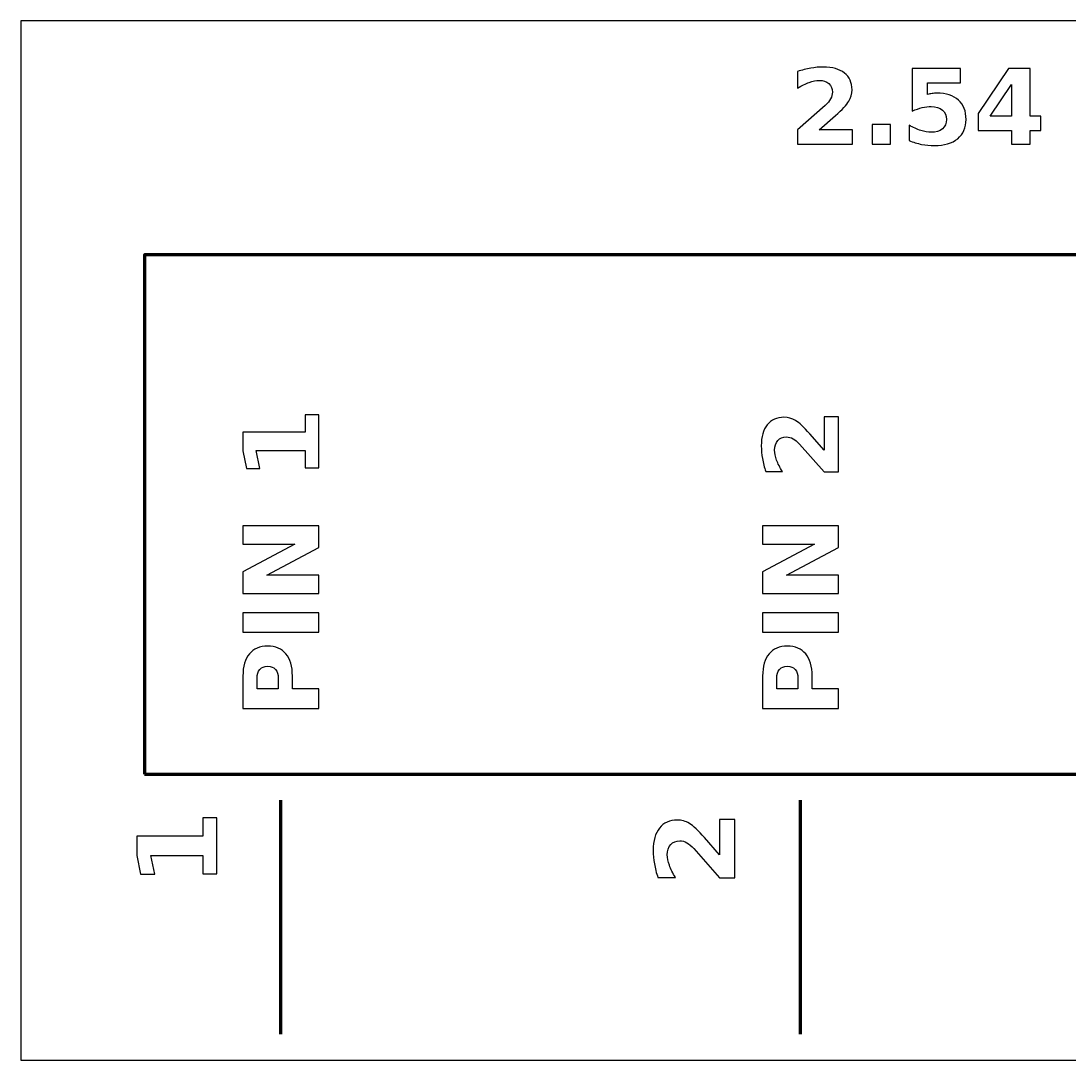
# Model space of a CAD drawing. Header units: centimetres. Extents: x -11 to -3, y -15.85 to -13.85.
# Drawn here: x -11 to -8.983, y -15.85 to -13.85 of the extents above; entities that cross this region are included whole.
import ezdxf

# ---------------------------------------------------------------- set-up
doc = ezdxf.new("R2010")
doc.units = ezdxf.units.CM
doc.header["$MEASUREMENT"] = 0
doc.layers.add('Layer 1', color=7, linetype='Continuous')

msp = doc.modelspace()

# ---------------------------------------------------------------- linework, layer by layer
at = {"layer": 'Layer 1', "color": 7}
msp.add_open_spline([(-11, -13.85), (-11, -13.85), (-3, -13.85), (-3, -13.85), (-3, -13.85), (-3, -13.85), (-3, -15.85), (-3, -15.85), (-3, -15.85), (-3, -15.85), (-11, -15.85), (-11, -15.85), (-11, -15.85), (-11, -15.85), (-11, -13.85), (-11, -13.85)], degree=3, knots=[0, 0, 0, 0, 0.25, 0.25, 0.25, 0.25, 0.5, 0.5, 0.5, 0.5, 0.75, 0.75, 0.75, 0.75, 1, 1, 1, 1], dxfattribs=at)
at = {"layer": 'Layer 1', "color": 250}
for points, knots in [([(-9.46412, -14.05948), (-9.46412, -14.05948), (-9.39995, -14.05948), (-9.39995, -14.05948), (-9.39995, -14.05948), (-9.39995, -14.05948), (-9.39995, -14.08711), (-9.39995, -14.08711), (-9.39995, -14.08711), (-9.39995, -14.08711), (-9.50592, -14.08711), (-9.50592, -14.08711), (-9.50592, -14.08711), (-9.50592, -14.08711), (-9.50592, -14.05948), (-9.50592, -14.05948), (-9.50592, -14.05948), (-9.50592, -14.05948), (-9.45268, -14.01251), (-9.45268, -14.01251), (-9.45268, -14.01251), (-9.44792, -14.00821), (-9.44442, -14.00401), (-9.44215, -13.99991), (-9.44215, -13.99991), (-9.43985, -13.99581), (-9.43872, -13.99154), (-9.43872, -13.98711), (-9.43872, -13.98711), (-9.43872, -13.98028), (-9.44102, -13.97478), (-9.44562, -13.97061), (-9.44562, -13.97061), (-9.45018, -13.96644), (-9.45628, -13.96438), (-9.46392, -13.96438), (-9.46392, -13.96438), (-9.46978, -13.96438), (-9.47618, -13.96564), (-9.48315, -13.96814), (-9.48315, -13.96814), (-9.49012, -13.97064), (-9.49758, -13.97438), (-9.50552, -13.97931), (-9.50552, -13.97931), (-9.50552, -13.97931), (-9.50552, -13.94728), (-9.50552, -13.94728), (-9.50552, -13.94728), (-9.49705, -13.94448), (-9.48868, -13.94234), (-9.48042, -13.94088), (-9.48042, -13.94088), (-9.47215, -13.93941), (-9.46405, -13.93868), (-9.45608, -13.93868), (-9.45608, -13.93868), (-9.43865, -13.93868), (-9.42508, -13.94251), (-9.41542, -13.95021), (-9.41542, -13.95021), (-9.40575, -13.95788), (-9.40092, -13.96858), (-9.40092, -13.98234), (-9.40092, -13.98234), (-9.40092, -13.99028), (-9.40298, -13.99768), (-9.40708, -14.00454), (-9.40708, -14.00454), (-9.41118, -14.01141), (-9.41982, -14.02061), (-9.43295, -14.03214), (-9.43295, -14.03214), (-9.43295, -14.03214), (-9.46412, -14.05948), (-9.46412, -14.05948)], [0, 0, 0, 0, 0.0526316, 0.0526316, 0.0526316, 0.0526316, 0.1052632, 0.1052632, 0.1052632, 0.1052632, 0.1578947, 0.1578947, 0.1578947, 0.1578947, 0.2105263, 0.2105263, 0.2105263, 0.2105263, 0.2631579, 0.2631579, 0.2631579, 0.2631579, 0.3157895, 0.3157895, 0.3157895, 0.3157895, 0.3684211, 0.3684211, 0.3684211, 0.3684211, 0.4210526, 0.4210526, 0.4210526, 0.4210526, 0.4736842, 0.4736842, 0.4736842, 0.4736842, 0.5263158, 0.5263158, 0.5263158, 0.5263158, 0.5789474, 0.5789474, 0.5789474, 0.5789474, 0.6315789, 0.6315789, 0.6315789, 0.6315789, 0.6842105, 0.6842105, 0.6842105, 0.6842105, 0.7368421, 0.7368421, 0.7368421, 0.7368421, 0.7894737, 0.7894737, 0.7894737, 0.7894737, 0.8421053, 0.8421053, 0.8421053, 0.8421053, 0.8947368, 0.8947368, 0.8947368, 0.8947368, 0.9473684, 0.9473684, 0.9473684, 0.9473684, 1, 1, 1, 1]), ([(-9.28541, -13.94131), (-9.28541, -13.94131), (-9.19194, -13.94131), (-9.19194, -13.94131), (-9.19194, -13.94131), (-9.19194, -13.94131), (-9.19194, -13.96894), (-9.19194, -13.96894), (-9.19194, -13.96894), (-9.19194, -13.96894), (-9.25544, -13.96894), (-9.25544, -13.96894), (-9.25544, -13.96894), (-9.25544, -13.96894), (-9.25544, -13.99151), (-9.25544, -13.99151), (-9.25544, -13.99151), (-9.25258, -13.99074), (-9.24971, -13.99014), (-9.24681, -13.98971), (-9.24681, -13.98971), (-9.24391, -13.98928), (-9.24088, -13.98908), (-9.23778, -13.98908), (-9.23778, -13.98908), (-9.21998, -13.98908), (-9.20614, -13.99351), (-9.19624, -14.00241), (-9.19624, -14.00241), (-9.18634, -14.01128), (-9.18141, -14.02368), (-9.18141, -14.03954), (-9.18141, -14.03954), (-9.18141, -14.05531), (-9.18681, -14.06764), (-9.19758, -14.07658), (-9.19758, -14.07658), (-9.20834, -14.08548), (-9.22331, -14.08994), (-9.24244, -14.08994), (-9.24244, -14.08994), (-9.25071, -14.08994), (-9.25891, -14.08914), (-9.26701, -14.08754), (-9.26701, -14.08754), (-9.27511, -14.08594), (-9.28318, -14.08354), (-9.29118, -14.08028), (-9.29118, -14.08028), (-9.29118, -14.08028), (-9.29118, -14.05068), (-9.29118, -14.05068), (-9.29118, -14.05068), (-9.28324, -14.05524), (-9.27571, -14.05864), (-9.26858, -14.06091), (-9.26858, -14.06091), (-9.26144, -14.06321), (-9.25471, -14.06434), (-9.24841, -14.06434), (-9.24841, -14.06434), (-9.23928, -14.06434), (-9.23211, -14.06211), (-9.22688, -14.05764), (-9.22688, -14.05764), (-9.22164, -14.05321), (-9.21901, -14.04718), (-9.21901, -14.03954), (-9.21901, -14.03954), (-9.21901, -14.03188), (-9.22164, -14.02584), (-9.22688, -14.02141), (-9.22688, -14.02141), (-9.23211, -14.01698), (-9.23928, -14.01478), (-9.24841, -14.01478), (-9.24841, -14.01478), (-9.25381, -14.01478), (-9.25958, -14.01548), (-9.26568, -14.01688), (-9.26568, -14.01688), (-9.27181, -14.01828), (-9.27838, -14.02044), (-9.28541, -14.02338), (-9.28541, -14.02338), (-9.28541, -14.02338), (-9.28541, -13.94131), (-9.28541, -13.94131)], [0, 0, 0, 0, 0.0454545, 0.0454545, 0.0454545, 0.0454545, 0.0909091, 0.0909091, 0.0909091, 0.0909091, 0.1363636, 0.1363636, 0.1363636, 0.1363636, 0.1818182, 0.1818182, 0.1818182, 0.1818182, 0.2272727, 0.2272727, 0.2272727, 0.2272727, 0.2727273, 0.2727273, 0.2727273, 0.2727273, 0.3181818, 0.3181818, 0.3181818, 0.3181818, 0.3636364, 0.3636364, 0.3636364, 0.3636364, 0.4090909, 0.4090909, 0.4090909, 0.4090909, 0.4545455, 0.4545455, 0.4545455, 0.4545455, 0.5, 0.5, 0.5, 0.5, 0.5454545, 0.5454545, 0.5454545, 0.5454545, 0.5909091, 0.5909091, 0.5909091, 0.5909091, 0.6363636, 0.6363636, 0.6363636, 0.6363636, 0.6818182, 0.6818182, 0.6818182, 0.6818182, 0.7272727, 0.7272727, 0.7272727, 0.7272727, 0.7727273, 0.7727273, 0.7727273, 0.7727273, 0.8181818, 0.8181818, 0.8181818, 0.8181818, 0.8636364, 0.8636364, 0.8636364, 0.8636364, 0.9090909, 0.9090909, 0.9090909, 0.9090909, 0.9545455, 0.9545455, 0.9545455, 0.9545455, 1, 1, 1, 1]), ([(-9.10004, -13.94131), (-9.10004, -13.94131), (-9.05824, -13.94131), (-9.05824, -13.94131), (-9.05824, -13.94131), (-9.05824, -13.94131), (-9.05824, -14.03331), (-9.05824, -14.03331), (-9.05824, -14.03331), (-9.05824, -14.03331), (-9.03744, -14.03331), (-9.03744, -14.03331), (-9.03744, -14.03331), (-9.03744, -14.03331), (-9.03744, -14.06054), (-9.03744, -14.06054), (-9.03744, -14.06054), (-9.03744, -14.06054), (-9.05824, -14.06054), (-9.05824, -14.06054), (-9.05824, -14.06054), (-9.05824, -14.06054), (-9.05824, -14.08711), (-9.05824, -14.08711), (-9.05824, -14.08711), (-9.05824, -14.08711), (-9.09377, -14.08711), (-9.09377, -14.08711), (-9.09377, -14.08711), (-9.09377, -14.08711), (-9.09377, -14.06054), (-9.09377, -14.06054), (-9.09377, -14.06054), (-9.09377, -14.06054), (-9.15844, -14.06054), (-9.15844, -14.06054), (-9.15844, -14.06054), (-9.15844, -14.06054), (-9.15844, -14.02831), (-9.15844, -14.02831), (-9.15844, -14.02831), (-9.15844, -14.02831), (-9.10004, -13.94131), (-9.10004, -13.94131)], [0, 0, 0, 0, 0.0909091, 0.0909091, 0.0909091, 0.0909091, 0.1818182, 0.1818182, 0.1818182, 0.1818182, 0.2727273, 0.2727273, 0.2727273, 0.2727273, 0.3636364, 0.3636364, 0.3636364, 0.3636364, 0.4545455, 0.4545455, 0.4545455, 0.4545455, 0.5454545, 0.5454545, 0.5454545, 0.5454545, 0.6363636, 0.6363636, 0.6363636, 0.6363636, 0.7272727, 0.7272727, 0.7272727, 0.7272727, 0.8181818, 0.8181818, 0.8181818, 0.8181818, 0.9090909, 0.9090909, 0.9090909, 0.9090909, 1, 1, 1, 1]), ([(-9.09377, -13.97228), (-9.09377, -13.97228), (-9.13501, -14.03331), (-9.13501, -14.03331), (-9.13501, -14.03331), (-9.13501, -14.03331), (-9.09377, -14.03331), (-9.09377, -14.03331), (-9.09377, -14.03331), (-9.09377, -14.03331), (-9.09377, -13.97228), (-9.09377, -13.97228)], [0, 0, 0, 0, 0.3333333, 0.3333333, 0.3333333, 0.3333333, 0.6666667, 0.6666667, 0.6666667, 0.6666667, 1, 1, 1, 1]), ([(-9.36218, -14.04931), (-9.36218, -14.04931), (-9.32701, -14.04931), (-9.32701, -14.04931), (-9.32701, -14.04931), (-9.32701, -14.04931), (-9.32701, -14.08711), (-9.32701, -14.08711), (-9.32701, -14.08711), (-9.32701, -14.08711), (-9.36218, -14.08711), (-9.36218, -14.08711), (-9.36218, -14.08711), (-9.36218, -14.08711), (-9.36218, -14.04931), (-9.36218, -14.04931)], [0, 0, 0, 0, 0.25, 0.25, 0.25, 0.25, 0.5, 0.5, 0.5, 0.5, 0.75, 0.75, 0.75, 0.75, 1, 1, 1, 1]), ([(-10.45307, -14.71027), (-10.45307, -14.71027), (-10.45307, -14.67707), (-10.45307, -14.67707), (-10.45307, -14.67707), (-10.45307, -14.67707), (-10.5473, -14.67707), (-10.5473, -14.67707), (-10.5473, -14.67707), (-10.5473, -14.67707), (-10.54027, -14.71113), (-10.54027, -14.71113), (-10.54027, -14.71113), (-10.54027, -14.71113), (-10.56587, -14.71113), (-10.56587, -14.71113), (-10.56587, -14.71113), (-10.56587, -14.71113), (-10.5729, -14.67727), (-10.5729, -14.67727), (-10.5729, -14.67727), (-10.5729, -14.67727), (-10.5729, -14.64153), (-10.5729, -14.64153), (-10.5729, -14.64153), (-10.5729, -14.64153), (-10.45307, -14.64153), (-10.45307, -14.64153), (-10.45307, -14.64153), (-10.45307, -14.64153), (-10.45307, -14.60833), (-10.45307, -14.60833), (-10.45307, -14.60833), (-10.45307, -14.60833), (-10.4271, -14.60833), (-10.4271, -14.60833), (-10.4271, -14.60833), (-10.4271, -14.60833), (-10.4271, -14.71027), (-10.4271, -14.71027), (-10.4271, -14.71027), (-10.4271, -14.71027), (-10.45307, -14.71027), (-10.45307, -14.71027)], [0, 0, 0, 0, 0.0909091, 0.0909091, 0.0909091, 0.0909091, 0.1818182, 0.1818182, 0.1818182, 0.1818182, 0.2727273, 0.2727273, 0.2727273, 0.2727273, 0.3636364, 0.3636364, 0.3636364, 0.3636364, 0.4545455, 0.4545455, 0.4545455, 0.4545455, 0.5454545, 0.5454545, 0.5454545, 0.5454545, 0.6363636, 0.6363636, 0.6363636, 0.6363636, 0.7272727, 0.7272727, 0.7272727, 0.7272727, 0.8181818, 0.8181818, 0.8181818, 0.8181818, 0.9090909, 0.9090909, 0.9090909, 0.9090909, 1, 1, 1, 1]), ([(-9.45473, -14.67607), (-9.45473, -14.67607), (-9.45473, -14.6119), (-9.45473, -14.6119), (-9.45473, -14.6119), (-9.45473, -14.6119), (-9.4271, -14.6119), (-9.4271, -14.6119), (-9.4271, -14.6119), (-9.4271, -14.6119), (-9.4271, -14.71787), (-9.4271, -14.71787), (-9.4271, -14.71787), (-9.4271, -14.71787), (-9.45473, -14.71787), (-9.45473, -14.71787), (-9.45473, -14.71787), (-9.45473, -14.71787), (-9.5017, -14.66463), (-9.5017, -14.66463), (-9.5017, -14.66463), (-9.506, -14.65987), (-9.5102, -14.65637), (-9.5143, -14.6541), (-9.5143, -14.6541), (-9.5184, -14.6518), (-9.52267, -14.65067), (-9.5271, -14.65067), (-9.5271, -14.65067), (-9.53393, -14.65067), (-9.53943, -14.65297), (-9.5436, -14.65757), (-9.5436, -14.65757), (-9.54777, -14.66213), (-9.54983, -14.66823), (-9.54983, -14.67587), (-9.54983, -14.67587), (-9.54983, -14.68173), (-9.54857, -14.68813), (-9.54607, -14.6951), (-9.54607, -14.6951), (-9.54357, -14.70207), (-9.53983, -14.70953), (-9.5349, -14.71747), (-9.5349, -14.71747), (-9.5349, -14.71747), (-9.56693, -14.71747), (-9.56693, -14.71747), (-9.56693, -14.71747), (-9.56973, -14.709), (-9.57187, -14.70063), (-9.57333, -14.69237), (-9.57333, -14.69237), (-9.5748, -14.6841), (-9.57553, -14.676), (-9.57553, -14.66803), (-9.57553, -14.66803), (-9.57553, -14.6506), (-9.5717, -14.63703), (-9.564, -14.62737), (-9.564, -14.62737), (-9.55633, -14.6177), (-9.54563, -14.61287), (-9.53187, -14.61287), (-9.53187, -14.61287), (-9.52393, -14.61287), (-9.51653, -14.61493), (-9.50967, -14.61903), (-9.50967, -14.61903), (-9.5028, -14.62313), (-9.4936, -14.63177), (-9.48207, -14.6449), (-9.48207, -14.6449), (-9.48207, -14.6449), (-9.45473, -14.67607), (-9.45473, -14.67607)], [0, 0, 0, 0, 0.0526316, 0.0526316, 0.0526316, 0.0526316, 0.1052632, 0.1052632, 0.1052632, 0.1052632, 0.1578947, 0.1578947, 0.1578947, 0.1578947, 0.2105263, 0.2105263, 0.2105263, 0.2105263, 0.2631579, 0.2631579, 0.2631579, 0.2631579, 0.3157895, 0.3157895, 0.3157895, 0.3157895, 0.3684211, 0.3684211, 0.3684211, 0.3684211, 0.4210526, 0.4210526, 0.4210526, 0.4210526, 0.4736842, 0.4736842, 0.4736842, 0.4736842, 0.5263158, 0.5263158, 0.5263158, 0.5263158, 0.5789474, 0.5789474, 0.5789474, 0.5789474, 0.6315789, 0.6315789, 0.6315789, 0.6315789, 0.6842105, 0.6842105, 0.6842105, 0.6842105, 0.7368421, 0.7368421, 0.7368421, 0.7368421, 0.7894737, 0.7894737, 0.7894737, 0.7894737, 0.8421053, 0.8421053, 0.8421053, 0.8421053, 0.8947368, 0.8947368, 0.8947368, 0.8947368, 0.9473684, 0.9473684, 0.9473684, 0.9473684, 1, 1, 1, 1]), ([(-10.5729, -14.95233), (-10.5729, -14.95233), (-10.5729, -14.91033), (-10.5729, -14.91033), (-10.5729, -14.91033), (-10.5729, -14.91033), (-10.4729, -14.8573), (-10.4729, -14.8573), (-10.4729, -14.8573), (-10.4729, -14.8573), (-10.5729, -14.8573), (-10.5729, -14.8573), (-10.5729, -14.8573), (-10.5729, -14.8573), (-10.5729, -14.82167), (-10.5729, -14.82167), (-10.5729, -14.82167), (-10.5729, -14.82167), (-10.4271, -14.82167), (-10.4271, -14.82167), (-10.4271, -14.82167), (-10.4271, -14.82167), (-10.4271, -14.86367), (-10.4271, -14.86367), (-10.4271, -14.86367), (-10.4271, -14.86367), (-10.5271, -14.9167), (-10.5271, -14.9167), (-10.5271, -14.9167), (-10.5271, -14.9167), (-10.4271, -14.9167), (-10.4271, -14.9167), (-10.4271, -14.9167), (-10.4271, -14.9167), (-10.4271, -14.95233), (-10.4271, -14.95233), (-10.4271, -14.95233), (-10.4271, -14.95233), (-10.5729, -14.95233), (-10.5729, -14.95233)], [0, 0, 0, 0, 0.1, 0.1, 0.1, 0.1, 0.2, 0.2, 0.2, 0.2, 0.3, 0.3, 0.3, 0.3, 0.4, 0.4, 0.4, 0.4, 0.5, 0.5, 0.5, 0.5, 0.6, 0.6, 0.6, 0.6, 0.7, 0.7, 0.7, 0.7, 0.8, 0.8, 0.8, 0.8, 0.9, 0.9, 0.9, 0.9, 1, 1, 1, 1]), ([(-9.5729, -14.95233), (-9.5729, -14.95233), (-9.5729, -14.91033), (-9.5729, -14.91033), (-9.5729, -14.91033), (-9.5729, -14.91033), (-9.4729, -14.8573), (-9.4729, -14.8573), (-9.4729, -14.8573), (-9.4729, -14.8573), (-9.5729, -14.8573), (-9.5729, -14.8573), (-9.5729, -14.8573), (-9.5729, -14.8573), (-9.5729, -14.82167), (-9.5729, -14.82167), (-9.5729, -14.82167), (-9.5729, -14.82167), (-9.4271, -14.82167), (-9.4271, -14.82167), (-9.4271, -14.82167), (-9.4271, -14.82167), (-9.4271, -14.86367), (-9.4271, -14.86367), (-9.4271, -14.86367), (-9.4271, -14.86367), (-9.5271, -14.9167), (-9.5271, -14.9167), (-9.5271, -14.9167), (-9.5271, -14.9167), (-9.4271, -14.9167), (-9.4271, -14.9167), (-9.4271, -14.9167), (-9.4271, -14.9167), (-9.4271, -14.95233), (-9.4271, -14.95233), (-9.4271, -14.95233), (-9.4271, -14.95233), (-9.5729, -14.95233), (-9.5729, -14.95233)], [0, 0, 0, 0, 0.1, 0.1, 0.1, 0.1, 0.2, 0.2, 0.2, 0.2, 0.3, 0.3, 0.3, 0.3, 0.4, 0.4, 0.4, 0.4, 0.5, 0.5, 0.5, 0.5, 0.6, 0.6, 0.6, 0.6, 0.7, 0.7, 0.7, 0.7, 0.8, 0.8, 0.8, 0.8, 0.9, 0.9, 0.9, 0.9, 1, 1, 1, 1]), ([(-10.5729, -15.02673), (-10.5729, -15.02673), (-10.5729, -14.98913), (-10.5729, -14.98913), (-10.5729, -14.98913), (-10.5729, -14.98913), (-10.4271, -14.98913), (-10.4271, -14.98913), (-10.4271, -14.98913), (-10.4271, -14.98913), (-10.4271, -15.02673), (-10.4271, -15.02673), (-10.4271, -15.02673), (-10.4271, -15.02673), (-10.5729, -15.02673), (-10.5729, -15.02673)], [0, 0, 0, 0, 0.25, 0.25, 0.25, 0.25, 0.5, 0.5, 0.5, 0.5, 0.75, 0.75, 0.75, 0.75, 1, 1, 1, 1]), ([(-9.5729, -15.02673), (-9.5729, -15.02673), (-9.5729, -14.98913), (-9.5729, -14.98913), (-9.5729, -14.98913), (-9.5729, -14.98913), (-9.4271, -14.98913), (-9.4271, -14.98913), (-9.4271, -14.98913), (-9.4271, -14.98913), (-9.4271, -15.02673), (-9.4271, -15.02673), (-9.4271, -15.02673), (-9.4271, -15.02673), (-9.5729, -15.02673), (-9.5729, -15.02673)], [0, 0, 0, 0, 0.25, 0.25, 0.25, 0.25, 0.5, 0.5, 0.5, 0.5, 0.75, 0.75, 0.75, 0.75, 1, 1, 1, 1]), ([(-10.5729, -15.1733), (-10.5729, -15.1733), (-10.5729, -15.1109), (-10.5729, -15.1109), (-10.5729, -15.1109), (-10.5729, -15.09234), (-10.56877, -15.0781), (-10.56053, -15.06817), (-10.56053, -15.06817), (-10.5523, -15.05824), (-10.54057, -15.05327), (-10.52533, -15.05327), (-10.52533, -15.05327), (-10.51007, -15.05327), (-10.4983, -15.05824), (-10.49007, -15.06817), (-10.49007, -15.06817), (-10.48183, -15.0781), (-10.4777, -15.09234), (-10.4777, -15.1109), (-10.4777, -15.1109), (-10.4777, -15.1109), (-10.4777, -15.1357), (-10.4777, -15.1357), (-10.4777, -15.1357), (-10.4777, -15.1357), (-10.4271, -15.1357), (-10.4271, -15.1357), (-10.4271, -15.1357), (-10.4271, -15.1357), (-10.4271, -15.1733), (-10.4271, -15.1733), (-10.4271, -15.1733), (-10.4271, -15.1733), (-10.5729, -15.1733), (-10.5729, -15.1733)], [0, 0, 0, 0, 0.1111111, 0.1111111, 0.1111111, 0.1111111, 0.2222222, 0.2222222, 0.2222222, 0.2222222, 0.3333333, 0.3333333, 0.3333333, 0.3333333, 0.4444444, 0.4444444, 0.4444444, 0.4444444, 0.5555556, 0.5555556, 0.5555556, 0.5555556, 0.6666667, 0.6666667, 0.6666667, 0.6666667, 0.7777778, 0.7777778, 0.7777778, 0.7777778, 0.8888889, 0.8888889, 0.8888889, 0.8888889, 1, 1, 1, 1]), ([(-9.5729, -15.1733), (-9.5729, -15.1733), (-9.5729, -15.1109), (-9.5729, -15.1109), (-9.5729, -15.1109), (-9.5729, -15.09234), (-9.56877, -15.0781), (-9.56053, -15.06817), (-9.56053, -15.06817), (-9.5523, -15.05824), (-9.54057, -15.05327), (-9.52533, -15.05327), (-9.52533, -15.05327), (-9.51007, -15.05327), (-9.4983, -15.05824), (-9.49007, -15.06817), (-9.49007, -15.06817), (-9.48183, -15.0781), (-9.4777, -15.09234), (-9.4777, -15.1109), (-9.4777, -15.1109), (-9.4777, -15.1109), (-9.4777, -15.1357), (-9.4777, -15.1357), (-9.4777, -15.1357), (-9.4777, -15.1357), (-9.4271, -15.1357), (-9.4271, -15.1357), (-9.4271, -15.1357), (-9.4271, -15.1357), (-9.4271, -15.1733), (-9.4271, -15.1733), (-9.4271, -15.1733), (-9.4271, -15.1733), (-9.5729, -15.1733), (-9.5729, -15.1733)], [0, 0, 0, 0, 0.1111111, 0.1111111, 0.1111111, 0.1111111, 0.2222222, 0.2222222, 0.2222222, 0.2222222, 0.3333333, 0.3333333, 0.3333333, 0.3333333, 0.4444444, 0.4444444, 0.4444444, 0.4444444, 0.5555556, 0.5555556, 0.5555556, 0.5555556, 0.6666667, 0.6666667, 0.6666667, 0.6666667, 0.7777778, 0.7777778, 0.7777778, 0.7777778, 0.8888889, 0.8888889, 0.8888889, 0.8888889, 1, 1, 1, 1]), ([(-10.54567, -15.1357), (-10.54567, -15.1357), (-10.50493, -15.1357), (-10.50493, -15.1357), (-10.50493, -15.1357), (-10.50493, -15.1357), (-10.50493, -15.1149), (-10.50493, -15.1149), (-10.50493, -15.1149), (-10.50493, -15.1076), (-10.5067, -15.10197), (-10.51027, -15.098), (-10.51027, -15.098), (-10.5138, -15.09404), (-10.51883, -15.09204), (-10.52533, -15.09204), (-10.52533, -15.09204), (-10.53187, -15.09204), (-10.53687, -15.09404), (-10.5404, -15.098), (-10.5404, -15.098), (-10.5439, -15.10197), (-10.54567, -15.1076), (-10.54567, -15.1149), (-10.54567, -15.1149), (-10.54567, -15.1149), (-10.54567, -15.1357), (-10.54567, -15.1357)], [0, 0, 0, 0, 0.1428571, 0.1428571, 0.1428571, 0.1428571, 0.2857143, 0.2857143, 0.2857143, 0.2857143, 0.4285714, 0.4285714, 0.4285714, 0.4285714, 0.5714286, 0.5714286, 0.5714286, 0.5714286, 0.7142857, 0.7142857, 0.7142857, 0.7142857, 0.8571429, 0.8571429, 0.8571429, 0.8571429, 1, 1, 1, 1]), ([(-9.54567, -15.1357), (-9.54567, -15.1357), (-9.50493, -15.1357), (-9.50493, -15.1357), (-9.50493, -15.1357), (-9.50493, -15.1357), (-9.50493, -15.1149), (-9.50493, -15.1149), (-9.50493, -15.1149), (-9.50493, -15.1076), (-9.5067, -15.10197), (-9.51027, -15.098), (-9.51027, -15.098), (-9.5138, -15.09404), (-9.51883, -15.09204), (-9.52533, -15.09204), (-9.52533, -15.09204), (-9.53187, -15.09204), (-9.53687, -15.09404), (-9.5404, -15.098), (-9.5404, -15.098), (-9.5439, -15.10197), (-9.54567, -15.1076), (-9.54567, -15.1149), (-9.54567, -15.1149), (-9.54567, -15.1149), (-9.54567, -15.1357), (-9.54567, -15.1357)], [0, 0, 0, 0, 0.1428571, 0.1428571, 0.1428571, 0.1428571, 0.2857143, 0.2857143, 0.2857143, 0.2857143, 0.4285714, 0.4285714, 0.4285714, 0.4285714, 0.5714286, 0.5714286, 0.5714286, 0.5714286, 0.7142857, 0.7142857, 0.7142857, 0.7142857, 0.8571429, 0.8571429, 0.8571429, 0.8571429, 1, 1, 1, 1]), ([(-10.65034, -15.49155), (-10.65034, -15.49155), (-10.65034, -15.45641), (-10.65034, -15.45641), (-10.65034, -15.45641), (-10.65034, -15.45641), (-10.75007, -15.45641), (-10.75007, -15.45641), (-10.75007, -15.45641), (-10.75007, -15.45641), (-10.74263, -15.49247), (-10.74263, -15.49247), (-10.74263, -15.49247), (-10.74263, -15.49247), (-10.76972, -15.49247), (-10.76972, -15.49247), (-10.76972, -15.49247), (-10.76972, -15.49247), (-10.77717, -15.45662), (-10.77717, -15.45662), (-10.77717, -15.45662), (-10.77717, -15.45662), (-10.77717, -15.41881), (-10.77717, -15.41881), (-10.77717, -15.41881), (-10.77717, -15.41881), (-10.65034, -15.41881), (-10.65034, -15.41881), (-10.65034, -15.41881), (-10.65034, -15.41881), (-10.65034, -15.38367), (-10.65034, -15.38367), (-10.65034, -15.38367), (-10.65034, -15.38367), (-10.62286, -15.38367), (-10.62286, -15.38367), (-10.62286, -15.38367), (-10.62286, -15.38367), (-10.62286, -15.49155), (-10.62286, -15.49155), (-10.62286, -15.49155), (-10.62286, -15.49155), (-10.65034, -15.49155), (-10.65034, -15.49155)], [0, 0, 0, 0, 0.0909091, 0.0909091, 0.0909091, 0.0909091, 0.1818182, 0.1818182, 0.1818182, 0.1818182, 0.2727273, 0.2727273, 0.2727273, 0.2727273, 0.3636364, 0.3636364, 0.3636364, 0.3636364, 0.4545455, 0.4545455, 0.4545455, 0.4545455, 0.5454545, 0.5454545, 0.5454545, 0.5454545, 0.6363636, 0.6363636, 0.6363636, 0.6363636, 0.7272727, 0.7272727, 0.7272727, 0.7272727, 0.8181818, 0.8181818, 0.8181818, 0.8181818, 0.9090909, 0.9090909, 0.9090909, 0.9090909, 1, 1, 1, 1]), ([(-9.65569, -15.45494), (-9.65569, -15.45494), (-9.65569, -15.38703), (-9.65569, -15.38703), (-9.65569, -15.38703), (-9.65569, -15.38703), (-9.62644, -15.38703), (-9.62644, -15.38703), (-9.62644, -15.38703), (-9.62644, -15.38703), (-9.62644, -15.49918), (-9.62644, -15.49918), (-9.62644, -15.49918), (-9.62644, -15.49918), (-9.65569, -15.49918), (-9.65569, -15.49918), (-9.65569, -15.49918), (-9.65569, -15.49918), (-9.70539, -15.44284), (-9.70539, -15.44284), (-9.70539, -15.44284), (-9.70994, -15.4378), (-9.71439, -15.43409), (-9.71873, -15.4317), (-9.71873, -15.4317), (-9.72307, -15.42926), (-9.72758, -15.42806), (-9.73227, -15.42806), (-9.73227, -15.42806), (-9.73951, -15.42806), (-9.74533, -15.4305), (-9.74974, -15.43536), (-9.74974, -15.43536), (-9.75415, -15.4402), (-9.75633, -15.44665), (-9.75633, -15.45473), (-9.75633, -15.45473), (-9.75633, -15.46094), (-9.75499, -15.46771), (-9.75235, -15.47509), (-9.75235, -15.47509), (-9.7497, -15.48246), (-9.74575, -15.49036), (-9.74053, -15.49876), (-9.74053, -15.49876), (-9.74053, -15.49876), (-9.77443, -15.49876), (-9.77443, -15.49876), (-9.77443, -15.49876), (-9.7774, -15.4898), (-9.77965, -15.48094), (-9.78121, -15.47219), (-9.78121, -15.47219), (-9.78276, -15.46345), (-9.78353, -15.45487), (-9.78353, -15.44644), (-9.78353, -15.44644), (-9.78353, -15.42799), (-9.77948, -15.41363), (-9.77133, -15.4034), (-9.77133, -15.4034), (-9.76321, -15.39317), (-9.75189, -15.38806), (-9.73732, -15.38806), (-9.73732, -15.38806), (-9.72892, -15.38806), (-9.72109, -15.39024), (-9.71382, -15.39458), (-9.71382, -15.39458), (-9.70656, -15.39892), (-9.69682, -15.40806), (-9.68461, -15.42196), (-9.68461, -15.42196), (-9.68461, -15.42196), (-9.65569, -15.45494), (-9.65569, -15.45494)], [0, 0, 0, 0, 0.0526316, 0.0526316, 0.0526316, 0.0526316, 0.1052632, 0.1052632, 0.1052632, 0.1052632, 0.1578947, 0.1578947, 0.1578947, 0.1578947, 0.2105263, 0.2105263, 0.2105263, 0.2105263, 0.2631579, 0.2631579, 0.2631579, 0.2631579, 0.3157895, 0.3157895, 0.3157895, 0.3157895, 0.3684211, 0.3684211, 0.3684211, 0.3684211, 0.4210526, 0.4210526, 0.4210526, 0.4210526, 0.4736842, 0.4736842, 0.4736842, 0.4736842, 0.5263158, 0.5263158, 0.5263158, 0.5263158, 0.5789474, 0.5789474, 0.5789474, 0.5789474, 0.6315789, 0.6315789, 0.6315789, 0.6315789, 0.6842105, 0.6842105, 0.6842105, 0.6842105, 0.7368421, 0.7368421, 0.7368421, 0.7368421, 0.7894737, 0.7894737, 0.7894737, 0.7894737, 0.8421053, 0.8421053, 0.8421053, 0.8421053, 0.8947368, 0.8947368, 0.8947368, 0.8947368, 0.9473684, 0.9473684, 0.9473684, 0.9473684, 1, 1, 1, 1])]:
    msp.add_open_spline(points, degree=3, knots=knots, dxfattribs=at)
at = {"layer": 'Layer 1', "color": 250, "lineweight": 100}
msp.add_open_spline([(-10.76251, -15.3), (-10.76251, -15.3), (-10.76251, -14.3), (-10.76251, -14.3), (-10.76251, -14.3), (-10.76251, -14.3), (-3.16251, -14.3), (-3.16251, -14.3), (-3.16251, -14.3), (-3.16251, -14.3), (-3.16251, -15.3), (-3.16251, -15.3), (-3.16251, -15.3), (-3.16251, -15.3), (-10.76251, -15.3), (-10.76251, -15.3)], degree=3, knots=[0, 0, 0, 0, 0.25, 0.25, 0.25, 0.25, 0.5, 0.5, 0.5, 0.5, 0.75, 0.75, 0.75, 0.75, 1, 1, 1, 1], dxfattribs=at)
at = {"layer": 'Layer 1', "color": 250, "lineweight": 106}
for points in [[(-10.5, -15.8), (-10.5, -15.8), (-10.50002, -15.35001), (-10.50002, -15.35001)], [(-9.5, -15.8), (-9.5, -15.8), (-9.50002, -15.35001), (-9.50002, -15.35001)]]:
    msp.add_open_spline(points, degree=3, dxfattribs=at)

doc.saveas('drawing.dxf')
